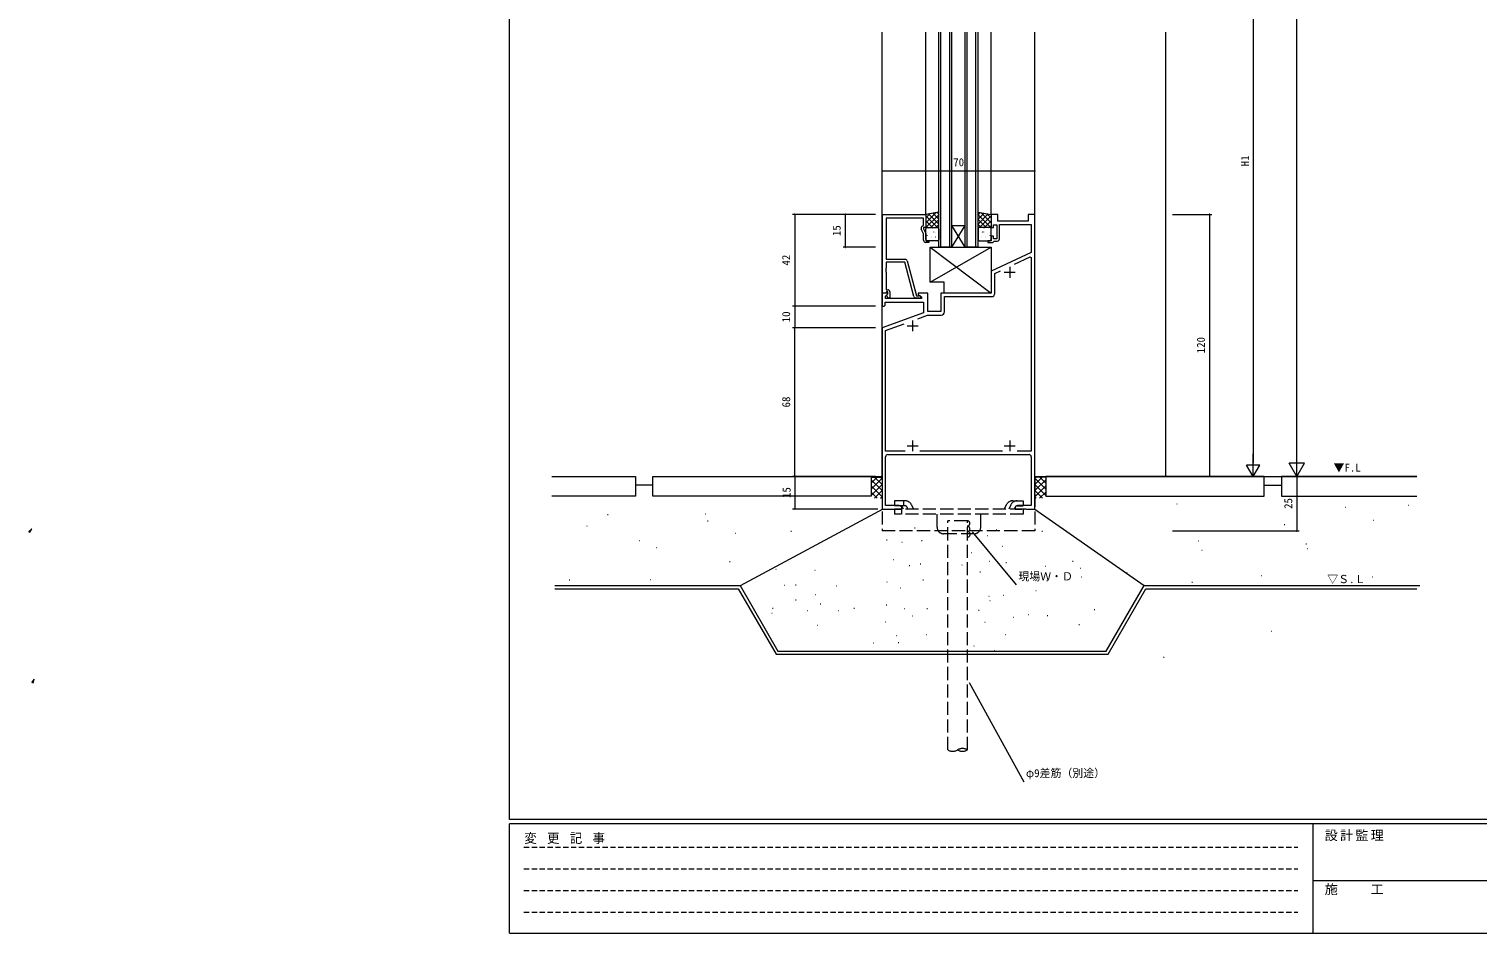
# Model space of a CAD drawing. Units: millimetres, scale not verified. Extents: x -810 to 539, y -420 to 386.
# Drawn here: x -810 to -147, y -420 to -6 of the extents above; entities that cross this region are included whole.
import ezdxf
from ezdxf.enums import TextEntityAlignment as Align

# ---------------------------------------------------------------- set-up
doc = ezdxf.new("R2010")
doc.units = ezdxf.units.MM
doc.header["$LTSCALE"] = 2
doc.linetypes.add('DASHED1', pattern=[1.8, 1.2, -0.6])
doc.linetypes.add('DASHED3', pattern=[4, 3, -1])
for name, color, linetype, lineweight in [('0-1_YKK_ZWAK', 7, 'Continuous', 9), ('0-3_YKK_12', 2, 'Continuous', 9), ('0-4_YSS_K', 3, 'Continuous', 9), ('0-5_YKK_D', 6, 'Continuous', 9), ('0-6_YKK_13', 4, 'Continuous', 9), ('0-7_YKK_11', 7, 'Continuous', 9)]:
    doc.layers.add(name, color=color, linetype=linetype, lineweight=lineweight)
doc.layers.add('0-2_USER1', color=7, linetype='Continuous')
doc.styles.add('ＭＳ ゴシック', font='')
doc.styles.get('ＭＳ ゴシック').set_extended_font_data('MS Gothic')

msp = doc.modelspace()

# ---------------------------------------------------------------- linework, layer by layer
at = {"layer": '0-1_YKK_ZWAK'}
for p, q in [((-590, -368), (-590, 382)), ((510, -368), (-590, -368)), ((-590, -420), (-590, -370)), ((456, -370), (-590, -370)), ((-222, -370), (-222, -420)), ((-222, -395.999), (-38, -395.999)), ((-590, -420), (456, -420))]:
    msp.add_line(p, q, dxfattribs=at)
at = {"layer": '0-1_YKK_ZWAK', "linetype": 'DASHED1'}
for p, q in [((-583.43, -380.732), (-228.87, -380.732)), ((-583.43, -390.63), (-228.87, -390.63)), ((-583.43, -400.528), (-228.87, -400.528)), ((-583.43, -410.426), (-228.87, -410.426))]:
    msp.add_line(p, q, dxfattribs=at)
at = {"layer": '0-3_YKK_12'}
for p, q in [((-419.389, -210.802), (-419.389, -7.302)), ((-399.389, -90.802), (-399.389, -7.302)), ((-393.388, -105.802), (-393.388, -7.302)), ((-392.388, -105.802), (-392.388, -7.302)), ((-388.388, -105.802), (-388.388, -7.302)), ((-387.388, -105.802), (-387.388, -7.302)), ((-381.388, -105.802), (-381.388, -7.302)), ((-380.388, -105.802), (-380.388, -7.302)), ((-376.388, -105.802), (-376.388, -7.302)), ((-375.388, -105.802), (-375.388, -7.302)), ((-369.389, -90.802), (-369.389, -7.302)), ((-349.389, -210.802), (-349.389, -7.302)), ((-289.389, -210.802), (-289.389, -7.302)), ((-381.388, -105.802), (-387.388, -95.802)), ((-387.388, -105.802), (-381.388, -95.802)), ((-387.388, -95.802), (-381.388, -95.802)), ((-387.388, -105.802), (-393.388, -105.802)), ((-387.388, -105.802), (-381.388, -105.802)), ((-375.388, -105.802), (-381.388, -105.802)), ((-468.525, -210.802), (-419.386, -210.802)), ((-349.388, -210.802), (-174.489, -210.802))]:
    msp.add_line(p, q, dxfattribs=at)
at = {"layer": '0-3_YKK_12', "linetype": 'DASHED3'}
for p, q in [((-419.389, -210.802), (-419.389, -235.802)), ((-349.389, -210.802), (-349.389, -235.802)), ((-349.389, -235.802), (-419.389, -235.802))]:
    msp.add_line(p, q, dxfattribs=at)
at = {"layer": '0-4_YSS_K'}
for p, q in [((-570.704, -210.8), (-532.389, -210.8)), ((-532.389, -210.8), (-532.389, -219.8)), ((-524.389, -210.8), (-424.389, -210.8)), ((-524.389, -219.8), (-524.389, -210.8)), ((-424.389, -210.8), (-424.389, -219.8)), ((-424.389, -211.001), (-424.289, -210.901)), ((-424.389, -213.83), (-421.66, -211.1)), ((-424.389, -216.658), (-419.389, -211.658)), ((-422.776, -211.1), (-419.389, -214.487)), ((-419.947, -211.1), (-419.389, -211.658)), ((-348.831, -211.1), (-349.389, -211.658)), ((-346.003, -211.1), (-349.389, -214.487)), ((-344.389, -216.658), (-349.389, -211.658)), ((-344.389, -213.83), (-347.119, -211.1)), ((-344.389, -211.002), (-344.49, -210.901)), ((-344.389, -210.8), (-344.389, -219.8)), ((-244.389, -210.8), (-344.389, -210.8)), ((-244.389, -219.8), (-244.389, -210.8)), ((-236.389, -210.8), (-236.389, -219.8)), ((-174.489, -210.8), (-236.389, -210.8)), ((-524.389, -214.8), (-532.389, -214.8)), ((-424.389, -212.315), (-419.389, -217.315)), ((-424.389, -219.487), (-419.389, -214.487)), ((-424.389, -215.144), (-419.389, -220.144)), ((-424.389, -217.972), (-421.561, -220.8)), ((-422.875, -220.8), (-419.389, -217.315)), ((-344.389, -212.315), (-349.389, -217.315)), ((-344.389, -219.487), (-349.389, -214.487)), ((-344.389, -215.144), (-349.389, -220.144)), ((-345.904, -220.8), (-349.389, -217.315)), ((-344.389, -217.972), (-347.218, -220.8)), ((-244.389, -214.8), (-236.389, -214.8)), ((-532.389, -219.8), (-570.704, -219.8)), ((-424.389, -219.8), (-524.389, -219.8)), ((-420.046, -220.8), (-419.389, -220.144)), ((-348.732, -220.8), (-349.389, -220.144)), ((-344.389, -219.8), (-244.389, -219.8)), ((-284.42, -223.414), (-284.22, -223.414)), ((-236.389, -219.8), (-174.489, -219.8)), ((-207.118, -224.893), (-206.918, -224.893)), ((-178.404, -223.912), (-178.204, -223.912)), ((-545.087, -228.234), (-544.887, -228.234)), ((-500.434, -227.894), (-500.234, -227.894)), ((-499.296, -231.221), (-499.096, -231.221)), ((-499.296, -231.221), (-499.096, -231.221)), ((-419.089, -225.8), (-484.322, -260.918)), ((-349.388, -225.802), (-299.389, -260.8)), ((-194.331, -230.88), (-194.131, -230.88)), ((-554.686, -233.369), (-554.486, -233.369)), ((-486.497, -236.853), (-486.297, -236.853)), ((-461.113, -235.857), (-460.913, -235.857)), ((-404.483, -234.281), (-404.283, -234.281)), ((-371.312, -237.922), (-371.112, -237.922)), ((-367.065, -235.292), (-366.865, -235.292)), ((-346.138, -235.857), (-345.938, -235.857)), ((-235.145, -232.871), (-234.945, -232.871)), ((-530.653, -240.18), (-530.453, -240.18)), ((-522.832, -243.323), (-522.632, -243.323)), ((-417.313, -239.839), (-417.113, -239.839)), ((-410.349, -240.956), (-410.149, -240.956)), ((-401.247, -240.147), (-401.047, -240.147)), ((-364.233, -242.776), (-364.033, -242.776)), ((-274.465, -240.337), (-274.265, -240.337)), ((-272.975, -244.66), (-272.775, -244.66)), ((-225.193, -241.673), (-224.993, -241.673)), ((-224.693, -243.821), (-224.493, -243.821)), ((-489.223, -249.834), (-489.023, -249.834)), ((-414.192, -248.844), (-413.992, -248.844)), ((-406.91, -251.676), (-406.71, -251.676)), ((-401.884, -250.789), (-401.684, -250.789)), ((-382.841, -251.271), (-382.641, -251.271)), ((-378.392, -245.608), (-378.192, -245.608)), ((-370.301, -249.653), (-370.101, -249.653)), ((-362.615, -250.26), (-362.415, -250.26)), ((-344.668, -251.878), (-344.468, -251.878)), ((-332.108, -249.642), (-331.908, -249.642)), ((-562.65, -258.255), (-562.45, -258.255)), ((-525.676, -258.098), (-525.476, -258.098)), ((-468.082, -253.278), (-467.882, -253.278)), ((-450.163, -253.775), (-449.963, -253.775)), ((-400.64, -258.148), (-400.44, -258.148)), ((-374.549, -254.507), (-374.349, -254.507)), ((-343.859, -258.553), (-343.659, -258.553)), ((-328.69, -252.89), (-328.49, -252.89)), ((-328.22, -256.762), (-328.02, -256.762)), ((-307.316, -254.771), (-307.115, -254.771)), ((-245.597, -256.264), (-245.397, -256.264)), ((-194.778, -256.778), (-194.578, -256.778)), ((-464.252, -260.652), (-464.052, -260.652)), ((-458.993, -260.45), (-458.793, -260.45)), ((-449.891, -264.9), (-449.691, -264.9)), ((-440.385, -260.854), (-440.185, -260.854)), ((-417.225, -259.159), (-417.025, -259.159)), ((-411.158, -261.789), (-410.958, -261.789)), ((-363.829, -265.227), (-363.629, -265.227)), ((-348.916, -263.003), (-348.716, -263.003)), ((-277.452, -259.25), (-277.252, -259.25)), ((-469.51, -271.17), (-469.31, -271.17)), ((-458.993, -267.327), (-458.793, -267.327)), ((-447.666, -269.147), (-447.466, -269.147)), ((-432.245, -271.196), (-432.045, -271.196)), ((-417.428, -269.677), (-417.228, -269.677)), ((-409.135, -271.295), (-408.935, -271.295)), ((-398.82, -271.295), (-398.62, -271.295)), ((-370.503, -265.631), (-370.303, -265.631)), ((-370.029, -267.712), (-369.829, -267.712)), ((-322.161, -271.815), (-321.961, -271.815)), ((-469.915, -273.395), (-469.715, -273.395)), ((-453.532, -272.181), (-453.332, -272.181)), ((-439.374, -272.181), (-439.174, -272.181)), ((-418.035, -277.363), (-417.835, -277.363)), ((-405.494, -274.733), (-405.294, -274.733)), ((-375.155, -272.104), (-374.955, -272.104)), ((-372.324, -277.565), (-372.124, -277.565)), ((-359.379, -275.34), (-359.179, -275.34)), ((-352.293, -274.038), (-352.093, -274.038)), ((-343.701, -274.492), (-343.501, -274.492)), ((-448.926, -278.885), (-448.726, -278.885)), ((-412.834, -283.639), (-412.634, -283.639)), ((-399.022, -283.228), (-398.822, -283.228)), ((-363.02, -283.228), (-362.82, -283.228)), ((-329.216, -278.662), (-329.016, -278.662)), ((-241.118, -281.648), (-240.918, -281.648)), ((-423.496, -287.071), (-423.296, -287.071)), ((-411.967, -286.869), (-411.767, -286.869)), ((-377.38, -288.487), (-377.18, -288.487)), ((-368.076, -290.509), (-367.876, -290.509)), ((-290.393, -293.594), (-290.193, -293.594))]:
    msp.add_line(p, q, dxfattribs=at)
at = {"layer": '0-4_YSS_K', "linetype": 'DASHED3'}
for p, q in [((-389.283, -336.094), (-389.283, -231.097)), ((-380.283, -231.1), (-389.283, -231.1)), ((-380.283, -336.094), (-380.283, -231.097))]:
    msp.add_line(p, q, dxfattribs=at)
at = {"layer": '0-4_YSS_K'}
for points in [[(-424.389, -210.8), (-424.089, -211.1), (-419.389, -211.1)], [(-344.389, -210.8), (-344.689, -211.1), (-349.389, -211.1)], [(-569.204, -260.8), (-484.389, -260.8), (-467.069, -290.8), (-316.71, -290.8), (-299.389, -260.8), (-172.996, -260.8)], [(-569.204, -262.3), (-485.255, -262.3), (-467.935, -292.3), (-315.844, -292.3), (-298.523, -262.3), (-174.489, -262.3)]]:
    msp.add_lwpolyline(points, dxfattribs=at)
at = {"layer": '0-4_YSS_K', "linetype": 'DASHED3'}
for centre, radius, start, end in [((-380.392, -232.35), 1.25, 270.00569, 90.00589), ((-380.392, -234.85), 1.25, 270.00569, 90.00589), ((-380.283, -237.35), 1.25, 270, 90), ((-387.033, -332.197), 4.5, 240.00002, 299.99997), ((-382.533, -339.992), 4.5, 59.99997, 120.00002), ((-382.533, -332.197), 4.5, 239.99997, 300.00002)]:
    msp.add_arc(centre, radius, start, end, dxfattribs=at)
at = {"layer": '0-5_YKK_D'}
for p, q in [((-229.389, -203.802), (-229.389, 222.198)), ((-249.389, 73.198), (-249.389, -204.802)), ((-419.391, -70.802), (-349.388, -70.802)), ((-422.389, -90.802), (-460.389, -90.802)), ((-459.389, -90.802), (-459.389, -132.802)), ((-422.389, -90.802), (-437.258, -90.802)), ((-436.258, -90.802), (-436.258, -105.802)), ((-286.389, -90.802), (-268.389, -90.802)), ((-269.389, -90.802), (-269.389, -210.802)), ((-422.389, -105.802), (-437.258, -105.802)), ((-422.389, -132.802), (-460.389, -132.802)), ((-422.389, -132.802), (-460.389, -132.802)), ((-459.389, -132.802), (-459.389, -142.802)), ((-422.389, -142.802), (-460.389, -142.802)), ((-422.389, -142.802), (-460.389, -142.802)), ((-459.389, -210.802), (-459.389, -142.802)), ((-229.389, -210.802), (-229.389, -198.678)), ((-249.389, -210.802), (-252.389, -205.606)), ((-246.389, -205.606), (-252.389, -205.606)), ((-249.389, -210.802), (-249.389, -200.41)), ((-249.389, -210.802), (-246.389, -205.606)), ((-229.389, -210.802), (-232.889, -204.74)), ((-225.889, -204.74), (-232.889, -204.74)), ((-229.389, -210.802), (-225.889, -204.74)), ((-425.389, -210.8), (-460.389, -210.8)), ((-422.389, -210.802), (-460.389, -210.802)), ((-459.389, -210.8), (-459.389, -225.8)), ((-286.389, -210.802), (-228.389, -210.802)), ((-229.389, -210.8), (-229.389, -235.8)), ((-421.389, -225.8), (-460.389, -225.8)), ((-808.858, -234.85), (-810.159, -235.981)), ((-809.722, -236.341), (-810.159, -235.981)), ((-378.06, -236.161), (-357.93, -260.545)), ((-286.389, -235.8), (-228.389, -235.8)), ((-807.717, -303.681), (-808.783, -305.035)), ((-808.286, -305.308), (-808.783, -305.035)), ((-379.465, -305.172), (-354.505, -350.683))]:
    msp.add_line(p, q, dxfattribs=at)
for points in [[(-809.722, -236.341), (-808.858, -234.85), (-810.159, -235.981)], [(-808.286, -305.308), (-807.717, -303.681), (-808.783, -305.035)]]:
    msp.add_lwpolyline(points, close=True, dxfattribs=at)
for centre, start, end in [((-419.391, -70.802), 0, 180), ((-419.391, -70.802), 180, 0), ((-349.388, -70.802), 0, 180), ((-349.388, -70.802), 180, 0), ((-459.389, -90.802), 90, 270), ((-459.389, -90.802), 270, 90), ((-436.258, -90.802), 90, 270), ((-436.258, -90.802), 270, 90), ((-269.389, -90.802), 90, 270), ((-269.389, -90.802), 270, 90), ((-436.258, -105.802), 90, 270), ((-436.258, -105.802), 270, 90), ((-459.389, -132.802), 90, 270), ((-459.389, -132.802), 90, 270), ((-459.389, -132.802), 270, 90), ((-459.389, -132.802), 270, 90), ((-459.389, -142.802), 90, 270), ((-459.389, -142.802), 90, 270), ((-459.389, -142.802), 270, 90), ((-459.389, -142.802), 270, 90), ((-459.389, -210.8), 90, 270), ((-459.389, -210.802), 90, 270), ((-459.389, -210.8), 270, 90), ((-459.389, -210.802), 270, 90), ((-269.389, -210.802), 90, 270), ((-269.389, -210.802), 270, 90), ((-459.389, -225.8), 90, 270), ((-459.389, -225.8), 270, 90), ((-229.389, -235.8), 90, 270), ((-229.389, -235.8), 270, 90)]:
    msp.add_arc(centre, 0.106, start, end, dxfattribs=at)
at = {"layer": '0-6_YKK_13'}
for p, q in [((-394.764, -90.032), (-399.388, -94.655)), ((-397.458, -90.48), (-399.388, -92.41)), ((-399.388, -91.468), (-394.053, -96.802)), ((-393.388, -90.9), (-399.289, -96.802)), ((-398.034, -90.577), (-393.388, -95.223)), ((-396.109, -90.256), (-393.388, -92.978)), ((-394.185, -89.935), (-393.388, -90.733)), ((-374.59, -89.935), (-375.388, -90.733)), ((-372.666, -90.256), (-375.388, -92.978)), ((-370.741, -90.577), (-375.388, -95.223)), ((-375.388, -90.9), (-369.486, -96.802)), ((-369.388, -91.468), (-374.722, -96.802)), ((-374.011, -90.032), (-369.388, -94.655)), ((-371.317, -90.48), (-369.388, -92.41)), ((-399.388, -93.713), (-396.298, -96.802)), ((-399.388, -95.958), (-398.543, -96.802)), ((-399.388, -102.302), (-399.388, -97.302)), ((-398.888, -96.802), (-393.888, -96.802)), ((-398.58, -98.88), (-398.573, -98.887)), ((-398.153, -97.423), (-398.109, -97.447)), ((-393.388, -93.145), (-397.044, -96.802)), ((-396.76, -96.897), (-396.754, -96.904)), ((-396.076, -96.99), (-396.033, -97.014)), ((-395.862, -98.769), (-395.815, -98.858)), ((-395.485, -98.88), (-395.441, -98.904)), ((-394.819, -99.064), (-394.812, -99.072)), ((-393.388, -95.39), (-394.799, -96.802)), ((-393.409, -98.448), (-393.388, -98.459)), ((-393.388, -97.302), (-393.388, -102.302)), ((-375.388, -93.145), (-371.731, -96.802)), ((-375.388, -95.39), (-373.976, -96.802)), ((-375.388, -97.302), (-375.388, -102.302)), ((-375.367, -98.448), (-375.388, -98.459)), ((-369.888, -96.802), (-374.888, -96.802)), ((-373.956, -99.064), (-373.963, -99.072)), ((-373.29, -98.88), (-373.334, -98.904)), ((-372.913, -98.769), (-372.96, -98.858)), ((-372.699, -96.99), (-372.743, -97.014)), ((-369.388, -93.713), (-372.477, -96.802)), ((-372.015, -96.897), (-372.021, -96.904)), ((-370.622, -97.423), (-370.666, -97.447)), ((-369.388, -95.958), (-370.232, -96.802)), ((-370.195, -98.88), (-370.202, -98.887)), ((-369.388, -102.302), (-369.388, -97.302)), ((-398.943, -102.238), (-398.9, -102.262)), ((-393.888, -102.802), (-398.888, -102.802)), ((-398.751, -100.294), (-398.705, -100.382)), ((-397.51, -99.614), (-397.466, -99.638)), ((-397.39, -105.802), (-369.391, -126.802)), ((-397.39, -121.802), (-369.391, -105.802)), ((-397.39, -105.802), (-369.391, -105.802)), ((-397.39, -121.802), (-397.39, -105.802)), ((-396.919, -101.504), (-396.875, -101.528)), ((-396.605, -101.084), (-396.598, -101.092)), ((-394.842, -101.072), (-394.798, -101.096)), ((-374.888, -102.802), (-369.888, -102.802)), ((-373.933, -101.072), (-373.977, -101.096)), ((-372.17, -101.084), (-372.177, -101.092)), ((-371.857, -101.504), (-371.9, -101.528)), ((-371.265, -99.614), (-371.309, -99.638)), ((-370.024, -100.294), (-370.07, -100.382)), ((-369.832, -102.238), (-369.876, -102.262)), ((-369.391, -105.802), (-369.391, -126.802)), ((-390.891, -121.802), (-397.39, -121.802)), ((-390.891, -126.802), (-390.891, -121.802)), ((-369.391, -126.802), (-390.891, -126.802))]:
    msp.add_line(p, q, dxfattribs=at)
at = {"layer": '0-6_YKK_13', "linetype": 'DASHED3'}
for p, q in [((-411.396, -221.986), (-413.691, -221.986)), ((-413.691, -221.986), (-413.691, -224.286)), ((-408.859, -224.286), (-413.691, -224.286)), ((-408.859, -221.986), (-411.396, -221.986)), ((-409.575, -225.786), (-410.285, -224.286)), ((-409.634, -221.986), (-409.634, -224.286)), ((-407.522, -225.786), (-407.952, -224.863)), ((-405.868, -223.891), (-404.984, -225.786)), ((-362.513, -223.891), (-363.397, -225.786)), ((-360.446, -223.874), (-361.351, -225.786)), ((-359.522, -221.986), (-356.985, -221.986)), ((-358.807, -225.786), (-358.367, -224.858)), ((-357.463, -221.986), (-354.691, -221.986)), ((-357.463, -224.286), (-354.691, -224.286)), ((-354.691, -221.986), (-354.691, -224.286)), ((-413.691, -225.786), (-413.691, -228.086)), ((-354.691, -225.786), (-413.691, -225.786)), ((-354.691, -228.086), (-413.691, -228.086)), ((-410.515, -225.786), (-410.515, -228.086)), ((-394.191, -234.086), (-394.191, -228.086)), ((-374.191, -234.086), (-374.191, -228.086)), ((-354.691, -225.786), (-354.691, -228.086)), ((-377.191, -237.086), (-391.191, -237.086))]:
    msp.add_line(p, q, dxfattribs=at)
at = {"layer": '0-6_YKK_13'}
for points in [[(-393.388, -89.802), (-399.388, -90.802), (-399.388, -96.802), (-393.388, -96.802)], [(-375.388, -89.802), (-369.388, -90.802), (-369.388, -96.802), (-375.388, -96.802)]]:
    msp.add_lwpolyline(points, close=True, dxfattribs=at)
for centre, start, end in [((-398.888, -97.302), 90, 180), ((-393.888, -97.302), 0, 90), ((-374.888, -97.302), 90, 180), ((-369.888, -97.302), 0, 90), ((-398.888, -102.302), 180, 270), ((-393.888, -102.302), 270, 0), ((-374.888, -102.302), 180, 270), ((-369.888, -102.302), 270, 0)]:
    msp.add_arc(centre, 0.5, start, end, dxfattribs=at)
at = {"layer": '0-6_YKK_13', "linetype": 'DASHED3'}
for centre, radius, start, end in [((-408.859, -225.286), 3.3, 25, 90), ((-408.859, -225.286), 1, 25, 90), ((-359.522, -225.286), 3.3, 90, 155), ((-357.463, -225.286), 3.3, 90, 154.66911), ((-357.463, -225.286), 1, 90, 154.66911), ((-391.191, -234.086), 3, 180, 270), ((-377.191, -234.086), 3, 270, 0)]:
    msp.add_arc(centre, radius, start, end, dxfattribs=at)
at = {"layer": '0-7_YKK_11'}
for p, q in [((-358.734, -113.633), (-351.48, -110.25)), ((-363.388, -117.302), (-358.388, -117.302)), ((-360.888, -114.802), (-360.888, -119.802)), ((-402.189, -129.102), (-403.796, -129.102)), ((-407.888, -141.802), (-402.888, -141.802)), ((-405.388, -139.302), (-405.388, -144.302)), ((-407.888, -196.802), (-402.888, -196.802)), ((-405.388, -194.302), (-405.388, -199.302)), ((-363.388, -196.802), (-358.388, -196.802)), ((-360.888, -194.302), (-360.888, -199.302)), ((-416.758, -200.802), (-352.018, -200.802)), ((-364.25, -199.172), (-402.025, -199.172))]:
    msp.add_line(p, q, dxfattribs=at)
for points in [[(-419.189, -126.802), (-419.189, -90.802), (-399.389, -90.802), (-399.389, -96.802), (-400.389, -96.802), (-400.389, -97.302), (-399.389, -99.447), (-399.389, -102.802), (-397.889, -102.802), (-397.889, -103.602), (-399.389, -103.602)], [(-401.016, -96.164), (-400.389, -95.802), (-400.389, -92.432), (-417.559, -92.432), (-417.559, -111.302), (-408.858, -111.302)], [(-349.388, -225.802), (-349.388, -90.802), (-352.388, -90.802), (-352.388, -93.802), (-366.388, -93.802), (-366.388, -90.802), (-369.388, -90.802), (-369.388, -96.802), (-368.388, -96.802), (-368.388, -95.602), (-366.788, -95.602), (-366.788, -102.002), (-368.388, -102.002), (-368.388, -100.802), (-369.388, -100.802), (-369.388, -102.802), (-370.888, -102.802), (-370.888, -103.602), (-368.688, -103.602), (-368.388, -103.302), (-368.088, -103.002), (-366.588, -103.002)], [(-365.588, -102.002), (-365.588, -95.432), (-351.018, -95.432), (-351.018, -108.236), (-369.388, -116.802), (-369.388, -126.802), (-392.388, -126.802), (-392.388, -135.302), (-398.388, -135.302), (-398.388, -126.802), (-402.888, -126.802), (-402.888, -127.602), (-401.388, -128.468), (-401.388, -129.302), (-417.758, -129.302), (-417.758, -128.196), (-416.751, -127.19), (-416.912, -126.802), (-419.388, -126.802), (-419.388, -132.802), (-418.388, -132.802), (-417.888, -132.302), (-417.888, -130.932), (-400.388, -130.932), (-400.388, -135.887), (-419.388, -142.802), (-419.388, -225.802), (-410.388, -225.802), (-410.388, -224.802), (-411.479, -224.172), (-417.758, -224.172), (-417.758, -201.802)], [(-400.389, -102.602), (-400.389, -99.668), (-401.422, -97.453)], [(-404.762, -128.361), (-408.958, -112.702), (-417.559, -112.702), (-417.559, -115.344), (-417.679, -115.527), (-417.679, -116.077), (-417.559, -116.26), (-417.559, -116.344), (-417.679, -116.527), (-417.679, -117.077), (-417.559, -117.26), (-417.559, -125.302), (-416.789, -125.302)], [(-407.892, -112.043), (-403.589, -128.102), (-402.755, -128.102), (-402.566, -128.035)], [(-358.734, -113.633), (-351.48, -110.25), (-351.018, -110.545), (-351.018, -199.172), (-357.525, -199.172)], [(-367.758, -126.932), (-367.758, -117.841), (-365.083, -116.593)], [(-415.789, -126.302), (-415.789, -129.102), (-416.612, -129.102), (-417.363, -127.802), (-416.789, -127.228), (-416.789, -126.302), (-417.359, -126.302), (-417.559, -126.502), (-417.859, -126.802), (-419.189, -126.802)], [(-390.758, -135.432), (-390.758, -128.432), (-369.258, -128.432)], [(-403.067, -138.597), (-398.494, -136.932), (-392.258, -136.932)], [(-408.75, -199.172), (-417.758, -199.172), (-417.758, -143.943), (-409.225, -140.838)], [(-351.018, -201.802), (-351.018, -224.172), (-357.296, -224.172), (-358.388, -224.802), (-358.388, -225.802), (-355.346, -225.802), (-355.163, -225.682), (-354.613, -225.682), (-354.429, -225.802), (-354.346, -225.802), (-354.163, -225.682), (-353.613, -225.682), (-353.429, -225.802), (-349.388, -225.802)]]:
    msp.add_lwpolyline(points, dxfattribs=at)
for centre, radius, start, end in [((-400.516, -97.03), 1, 120.00002, 205.00002), ((-399.389, -102.602), 1, 180, 269.99998), ((-366.588, -102.002), 1, 270, 359.99998), ((-408.858, -112.302), 1, 14.99997, 89.99997), ((-416.789, -126.302), 1, 0, 89.99998), ((-403.796, -128.102), 1, 195, 270), ((-402.189, -128.502), 0.6, 270.00002, 128.94243), ((-369.258, -126.932), 1.5, 270, 359.99998), ((-392.258, -135.432), 1.5, 270, 359.99998), ((-416.758, -201.802), 1, 90, 179.99998), ((-352.018, -201.802), 1, 0, 89.99998)]:
    msp.add_arc(centre, radius, start, end, dxfattribs=at)

# ---------------------------------------------------------------- texts
at = {"layer": '0-1_YKK_ZWAK', "char_height": 4.399, "attachment_point": 7, "style": 'ＭＳ ゴシック'}
for s, insert in [('\\T1.22;\\W0.95;変\\~更\\~記\\~事', (-583.265, -379.209)), ('\\T1.17;設計監理', (-216.615, -377.904)), ('\\T1.17;施\u3000\u3000工', (-216.615, -402.649))]:
    msp.add_mtext(s, dxfattribs=dict(at, insert=insert))
at = {"layer": '0-2_USER1', "color": 4, "style": 'ＭＳ ゴシック'}
for s, p in [('▼F.L', (-212.596, -209.722)), ('▽Ｓ.Ｌ', (-215.45, -260.8))]:
    msp.add_text(s, height=3.666, dxfattribs=at).set_placement(p, align=Align.BOTTOM_LEFT)
at = {"layer": '0-5_YKK_D', "color": 4, "style": 'ＭＳ ゴシック'}
for s, p in [('70', (-386.789, -69.802)), ('現場Ｗ・Ｄ', (-356.93, -259.545)), ('φ9差筋（別途）', (-353.505, -349.683))]:
    msp.add_text(s, height=3.666, dxfattribs=at).set_placement(p, align=Align.BOTTOM_LEFT)
for s, p in [('H1', (-250.189, -68.727)), ('15', (-437.258, -100.702)), ('42', (-460.389, -114.202)), ('10', (-460.389, -140.202)), ('120', (-270.389, -154.402)), ('68', (-460.389, -179.202)), ('15', (-460.189, -220.7)), ('25', (-230.389, -225.7))]:
    msp.add_text(s, height=3.666, rotation=90, dxfattribs=at).set_placement(p, align=Align.BOTTOM_LEFT)

doc.saveas('drawing.dxf')
